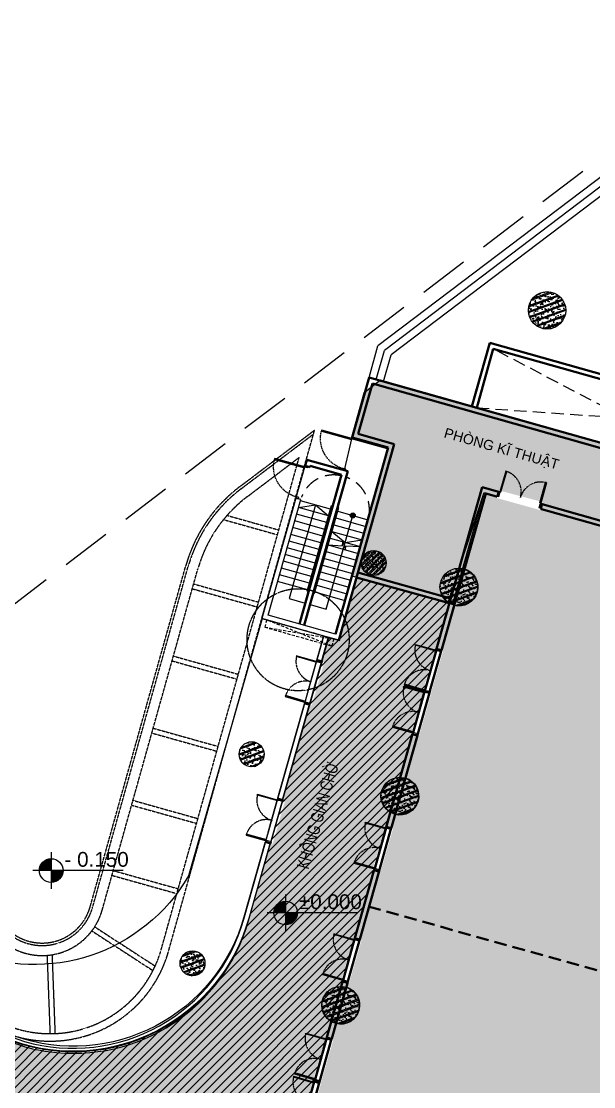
# Model space of a CAD drawing. Header units: millimetres. Extents: x -11451263 to 11578383104, y -507 to 1450429.
# Drawn here: x 11423440 to 11446361, y 1133750 to 1176408 of the extents above; entities that cross this region are included whole.
import ezdxf

# ---------------------------------------------------------------- set-up
doc = ezdxf.new("R2010")
doc.units = ezdxf.units.MM
doc.header["$MEASUREMENT"] = 0
for name, pattern in [('CENTER2', [1.125, 0.75, -0.125, 0.125, -0.125]), ('DASH', [0.35, 0.25, -0.1]), ('DASH2-1', [3, 2, -1]), ('DASHED', [4.5, 3, -1.5]), ('DASHED2', [0.375, 0.25, -0.125]), ('HIDDEN', [0.375, 0.25, -0.125]), ('HIDDEN2', [0.1875, 0.125, -0.0625]), ('Xref_ST_MBDV Cot vach 30.7.2022$0$HIDDEN', [0.375, 0.25, -0.125])]:
    doc.linetypes.add(name, pattern=pattern)
doc.layers.get('0').update_dxf_attribs({"linetype": 'CONTINUOUS', "lineweight": 13})
doc.layers.get('Defpoints').update_dxf_attribs({"color": 5, "linetype": 'CONTINUOUS', "lineweight": 13})
for name, color, linetype in [('A-FLOR-STRS-ARROW', 8, 'CONTINUOUS'), ('A-WALL-PATT', 251, 'CONTINUOUS'), ('canopy', 2, 'DASH'), ('KT-Net cot vach', 6, 'CONTINUOUS'), ('KT-Text', 7, 'CONTINUOUS'), ('KT-Tuong', 1, 'CONTINUOUS'), ('NDT Thoat nuoc rua', 3, 'CENTER2'), ('xref.asix of  podium$0$xref.asix of  podium$0$KT-Net cot vach', 6, 'CONTINUOUS')]:
    doc.layers.add(name, color=color, linetype=linetype)
for name, color, linetype, lineweight in [('CUA', 37, 'CONTINUOUS', 13), ('DO DIEN TICH THONG THUY', 141, 'CONTINUOUS', 13), ('KT-Chu viet', 255, 'CONTINUOUS', 20), ('KT-Ghi chu', 26, 'CONTINUOUS', 15), ('KT-Kich thuoc', 159, 'CONTINUOUS', 18), ('KT-lomo nuoc', 3, 'HIDDEN', 5), ('KT-Net cat', 1, 'CONTINUOUS', 40), ('KT-Net cua', 87, 'CONTINUOUS', 9), ('KT-Net manh', 251, 'CONTINUOUS', 13), ('KT-Net thay', 7, 'CONTINUOUS', 25), ('KT-Net to mau', 159, 'CONTINUOUS', 18), ('KT-Vat lieu', 250, 'CONTINUOUS', 9), ('SPE-MEP-HVAC', 140, 'CONTINUOUS', 0)]:
    doc.layers.add(name, color=color, linetype=linetype, lineweight=lineweight)
doc.styles.add('Arial', font='arial.ttf')
doc.styles.add('font unicode ccu', font='arial.ttf')
doc.styles.add('Xref_ST_MBDV Cot vach 30.7.2022$0$Arial', font='arial.ttf', dxfattribs={"width": 0.7})
pattern_1 = [(25, (-101310.7, 114216.46), (311.76915, -180), [37.5, -412.5]), (330, (-101310.7, 114216.46), (96.0694, 370.1782), [30, -330]), (75.4514, (-101284.72, 114201.46), (407.8386, 190.1779), [31.8701, -350.571]), (21.1842, (-101268.44, 114307.1), (448.6488, -300.5234), [56.25, -618.75]), (71.6356, (-101231.05, 114282.05), (629.386, 243.9225), [47.8051, -525.8565]), (326.1842, (-101268.44, 114307.1), (629.3859, 243.923), [45, -495]), (356, (-101233.7, 114263.3), (185.4137, -308.5802), [37.5, -412.5]), (301, (-101233.7, 114263.3), (263.4901, 277.1898), [30, -330]), (46.4514, (-101218.24, 114237.6), (448.9038, -31.3908), [31.8701, -350.571]), (12.5, (-101310.7, 114216.46), (75.8538, 148.28266), [0, -326, 0, -335, 0, -331.25]), (342.5, (-101310.7, 114216.46), (202.55378, 123.1402), [0, -191, 0, -318.5, 0, -126.25]), (302.5, (-101411.75, 114263.58), (237.13767, -123.02238), [0, -125, 0, -390, 0, -517.5]), (292.5, (-101457.07, 114284.71), (285.4262, -77.8696), [0, -162.5, 0, -259, 0, -367.5]), (20, (-101310.7, 114216.46), (-72.6793, 199.6847), []), (20, (-101284.81, 114271.97), (-72.6793, 199.6847), [])]

# ---------------------------------------------------------------- blocks, each defined once
blk = doc.blocks.new('CAODOSAN')
at = {"layer": 'KT-Ghi chu'}
h = blk.add_hatch(color=256, dxfattribs=at)
edge = h.paths.add_edge_path()
edge.add_ellipse((286, 0), major_axis=(130, 130), ratio=1, start_angle=45, end_angle=135)
edge.add_line((102, 0), (286, 0))
edge.add_line((286, 0), (286, 184))
h = blk.add_hatch(color=256, dxfattribs=at)
edge = h.paths.add_edge_path()
edge.add_ellipse((286, 0), major_axis=(130, 130), ratio=1, start_angle=225, end_angle=315)
edge.add_line((469, 0), (286, 0))
edge.add_line((286, 0), (286, -184))
for p, q in [((286, 286), (286, -286)), ((1407, 0), (0, 0))]:
    blk.add_line(p, q, dxfattribs=at)
blk.add_circle((286, 0), 184, dxfattribs=at)
at = {"style": 'font unicode ccu'}
for tag, p in [('FL', (493, 59)), ('SL', (490, -292))]:
    blk.add_attdef(tag, p, '', height=230, dxfattribs=at)
blk = doc.blocks.new('gfdgdfg')
at = {"layer": 'KT-Vat lieu', "ltscale": 0.5}
h = blk.add_hatch(dxfattribs=at)
h.set_pattern_fill('VATLIEU04', color=256, scale=50, angle=335, pattern_type=2)
h.set_pattern_definition([(25, (-99130, 113132.3), (311.76915, -180), [37.5, -412.5]), (330, (-99130, 113132.3), (96.0694, 370.1782), [30, -330]), (75.4514, (-99104, 113117.3), (407.8386, 190.1779), [31.8701, -350.571]), (21.1842, (-99087.72, 113222.9), (448.6488, -300.5234), [56.25, -618.75]), (71.6356, (-99050.34, 113197.9), (629.386, 243.9225), [47.8051, -525.8565]), (326.1842, (-99087.7, 113222.9), (629.3859, 243.923), [45, -495]), (356, (-99052.97, 113179.13), (185.4137, -308.5802), [37.5, -412.5]), (301, (-99052.97, 113179.13), (263.4901, 277.1898), [30, -330]), (46.4514, (-99037.52, 113153.4), (448.9038, -31.3908), [31.8701, -350.571]), (12.5, (-99129.99, 113132.29), (75.8538, 148.28266), [0, -326, 0, -335, 0, -331.25]), (342.5, (-99129.99, 113132.29), (202.55378, 123.1402), [0, -191, 0, -318.5, 0, -126.25]), (302.5, (-99231.04, 113179.41), (237.13767, -123.02238), [0, -125, 0, -390, 0, -517.5]), (292.5, (-99276.35, 113200.54), (285.4262, -77.8696), [0, -162.5, 0, -259, 0, -367.5]), (20, (-99129.99, 113132.29), (-72.6793, 199.6847), []), (20, (-99104.1, 113187.8), (-72.6793, 199.6847), [])])
edge = h.paths.add_edge_path()
edge.add_arc((-4767.3, 68912.7), 750, 0, 360)
at = {"layer": 'KT-Vat lieu'}
h = blk.add_hatch(dxfattribs=at)
h.set_pattern_fill('BTCT', color=256, scale=40)
h.set_pattern_definition([(50, (45019.08, -81345.82), (286.90407, -25.10085), [30, -330]), (355, (45019.08, -81345.82), (-55.50053, 300.87685), [24, -264]), (100.4514, (45043, -81347.9), (231.40375, 275.7758), [25.4961, -280.45684]), (46.1842, (45019.1, -81265.82), (426.8964, -66.2076), [45, -495]), (96.6356, (45054.66, -81271.34), (373.8651, 389.6471), [38.2441, -420.6852]), (351.1842, (45019.1, -81265.8), (373.8648, 389.6474), [36, -396]), (21, (45059.08, -81285.82), (238.76282, -161.04756), [30, -330]), (326, (45059.08, -81285.82), (97.32613, 290.06), [24, -264]), (71.4514, (45078.98, -81299.24), (336.08905, 129.0122), [25.4961, -280.45684]), (37.5, (45019.08, -81345.82), (4.86394, 133.15754), [0, -260.8, 0, -268, 0, -265]), (7.5, (45019.08, -81345.82), (105.22781, 157.76468), [0, -152.8, 0, -254.8, 0, -101]), (327.5, (44929.88, -81345.82), (213.528974, -9.02195), [0, -100, 0, -312, 0, -414]), (317.5, (44889.88, -81345.82), (233.27447, 40.042), [0, -130, 0, -207.2, 0, -294]), (45, (45019.08, -81345.82), (-106.06602, 106.06602), []), (45, (45089.8, -81345.82), (-106.06602, 106.06602), [])])
edge = h.paths.add_edge_path()
edge.add_arc((-11709.5, 58799.7), 500, 0, 360)
at = {"layer": 'KT-Vat lieu', "ltscale": 0.5}
h = blk.add_hatch(dxfattribs=at)
h.set_pattern_fill('VATLIEU04', color=256, scale=50, angle=335, pattern_type=2)
h.set_pattern_definition([(25, (-91851.77, 167034.6), (311.76915, -180), [37.5, -412.5]), (330, (-91851.77, 167034.6), (96.0694, 370.1782), [30, -330]), (75.4514, (-91825.8, 167019.6), (407.83865, 190.1779), [31.8701, -350.5711]), (21.1842, (-91809.5, 167125.23), (448.6488, -300.5234), [56.25, -618.75]), (71.6356, (-91772.1, 167100.2), (629.386, 243.9225), [47.8051, -525.8565]), (326.1842, (-91809.5, 167125.23), (629.3859, 243.923), [45, -495]), (356, (-91774.76, 167081.45), (185.4137, -308.5802), [37.5, -412.5]), (301, (-91774.76, 167081.45), (263.4901, 277.1898), [30, -330]), (46.4514, (-91759.3, 167055.73), (448.9038, -31.3908), [31.8701, -350.5711]), (12.5, (-91851.77, 167034.6), (75.8538, 148.28266), [0, -326, 0, -335, 0, -331.25]), (342.5, (-91851.77, 167034.6), (202.55378, 123.1402), [0, -191, 0, -318.5, 0, -126.25]), (302.5, (-91952.82, 167081.73), (237.13767, -123.02238), [0, -125, 0, -390, 0, -517.5]), (292.5, (-91998.14, 167102.86), (285.42618, -77.8696), [0, -162.5, 0, -259, 0, -367.5]), (20, (-91851.77, 167034.6), (-72.67928, 199.68468), []), (20, (-91825.88, 167090.11), (-72.67928, 199.68468), [])])
edge = h.paths.add_edge_path()
edge.add_arc((-8305.5, 57837.9), 750, 0, 360)
h = blk.add_hatch(dxfattribs=at)
h.set_pattern_fill('VATLIEU04', color=256, scale=50, angle=335, pattern_type=2)
h.set_pattern_definition(pattern_1)
edge = h.paths.add_edge_path()
edge.add_arc((-16599.1, 51140.7), 500, 0, 360)
h = blk.add_hatch(dxfattribs=at)
h.set_pattern_fill('VATLIEU04', color=256, scale=50, angle=335, pattern_type=2)
h.set_pattern_definition([(25, (-94217.5, 158662.43), (311.76915, -180), [37.5, -412.5]), (330, (-94217.5, 158662.43), (96.0694, 370.1782), [30, -330]), (75.4514, (-94191.52, 158647.43), (407.83865, 190.1779), [31.8701, -350.5711]), (21.1842, (-94175.24, 158753.06), (448.6488, -300.5234), [56.25, -618.75]), (71.6356, (-94137.86, 158728), (629.386, 243.9225), [47.8051, -525.8565]), (326.1842, (-94175.24, 158753.06), (629.3859, 243.923), [45, -495]), (356, (-94140.5, 158709.27), (185.4137, -308.5802), [37.5, -412.5]), (301, (-94140.5, 158709.27), (263.4901, 277.1898), [30, -330]), (46.4514, (-94125.04, 158683.56), (448.9038, -31.3908), [31.8701, -350.5711]), (12.5, (-94217.5, 158662.43), (75.8538, 148.28266), [0, -326, 0, -335, 0, -331.25]), (342.5, (-94217.5, 158662.43), (202.55378, 123.1402), [0, -191, 0, -318.5, 0, -126.25]), (302.5, (-94318.56, 158709.55), (237.13767, -123.02238), [0, -125, 0, -390, 0, -517.5]), (292.5, (-94363.87, 158730.68), (285.42618, -77.8696), [0, -162.5, 0, -259, 0, -367.5]), (20, (-94217.5, 158662.43), (-72.67928, 199.68468), []), (20, (-94191.62, 158717.94), (-72.67928, 199.68468), [])])
edge = h.paths.add_edge_path()
edge.add_arc((-10671.2, 49465.7), 750, 0, 360)
h = blk.add_hatch(dxfattribs=at)
h.set_pattern_fill('VATLIEU04', color=256, scale=50, angle=335, pattern_type=2)
h.set_pattern_definition(pattern_1)
edge = h.paths.add_edge_path()
edge.add_arc((-18964.8, 42768.6), 500, 0, 360)
h = blk.add_hatch(dxfattribs=at)
h.set_pattern_fill('VATLIEU04', color=256, scale=50, angle=335, pattern_type=2)
h.set_pattern_definition([(25, (-96583.24, 150290.26), (311.76915, -180), [37.5, -412.5]), (330, (-96583.24, 150290.26), (96.0694, 370.1782), [30, -330]), (75.4514, (-96557.26, 150275.26), (407.83865, 190.1779), [31.8701, -350.5711]), (21.1842, (-96541, 150380.9), (448.6488, -300.5234), [56.25, -618.75]), (71.6356, (-96503.6, 150355.84), (629.386, 243.9225), [47.8051, -525.8565]), (326.1842, (-96541, 150380.9), (629.3859, 243.923), [45, -495]), (356, (-96506.23, 150337.1), (185.4137, -308.5802), [37.5, -412.5]), (301, (-96506.23, 150337.1), (263.4901, 277.1898), [30, -330]), (46.4514, (-96490.78, 150311.4), (448.9038, -31.3908), [31.8701, -350.5711]), (12.5, (-96583.24, 150290.26), (75.8538, 148.28266), [0, -326, 0, -335, 0, -331.25]), (342.5, (-96583.24, 150290.26), (202.55378, 123.1402), [0, -191, 0, -318.5, 0, -126.25]), (302.5, (-96684.3, 150337.38), (237.13767, -123.02238), [0, -125, 0, -390, 0, -517.5]), (292.5, (-96729.6, 150358.5), (285.42618, -77.8696), [0, -162.5, 0, -259, 0, -367.5]), (20, (-96583.24, 150290.26), (-72.67928, 199.68468), []), (20, (-96557.36, 150345.77), (-72.67928, 199.68468), [])])
edge = h.paths.add_edge_path()
edge.add_arc((-13036.9, 41093.5), 750, 0, 360)
at = {"layer": 'KT-Net cot vach', "ltscale": 0.5}
blk.add_circle((-11709.5, 58799.7), 500, dxfattribs=at)
at = {"layer": 'xref.asix of  podium$0$xref.asix of  podium$0$KT-Net cot vach', "ltscale": 0.5}
for centre, radius in [((-4767.3, 68912.7), 750), ((-8305.5, 57837.9), 750), ((-16599.1, 51140.7), 500), ((-10671.2, 49465.7), 750), ((-18964.8, 42768.6), 500), ((-13036.9, 41093.5), 750)]:
    blk.add_circle(centre, radius, dxfattribs=at)
blk = doc.blocks.new('*U168')
at = {"layer": 'CUA'}
for p, q in [((11437278, 1144283), (11437288, 1144322)), ((11437909, 1144126), (11437283, 1144303)), ((11437903, 1144107), (11437914, 1144145)), ((11436837, 1142724), (11436826, 1142686)), ((11437457, 1142528), (11436832, 1142705)), ((11437463, 1142548), (11437452, 1142509))]:
    blk.add_line(p, q, dxfattribs=at)
for points in [[(11438010, 1144118), (11437999, 1144079), (11437181, 1144311), (11437192, 1144349)], [(11438216, 1144112), (11438200, 1144054), (11438046, 1144097), (11438049, 1144107), (11438010, 1144118), (11438024, 1144166)], [(11437548, 1142482), (11437559, 1142520), (11436741, 1142752), (11436730, 1142713)], [(11437727, 1142379), (11437743, 1142437), (11437589, 1142481), (11437587, 1142471), (11437548, 1142482), (11437534, 1142434)]]:
    blk.add_lwpolyline(points, close=True, dxfattribs=at)
at = {"layer": 'CUA', "linetype": 'HIDDEN2'}
for centre, start, end in [((11438010, 1144118), 164.2236, 254.2236), ((11437548, 1142482), 74.2236, 164.2235)]:
    blk.add_arc(centre, 850, start, end, dxfattribs=at)
blk = doc.blocks.new('KHHFG-flat-2')
blk.add_wipeout([(589, 1792), (283, 1878), (-231, 153), (91, 62)]).dxf.layer = 'KT-Kich thuoc'
at = {"layer": 'KT-Net cat'}
for p, q in [((320, 1868), (512, 1813)), ((-170, 135), (23, 81))]:
    blk.add_line(p, q, dxfattribs=at)
at = {"layer": 'CUA'}
blk.add_blockref('*U168', (-11437704, -1142298), dxfattribs=at)
blk = doc.blocks.new('*U170')
at = {"layer": 'CUA'}
for p, q in [((11434916, 1135836), (11434927, 1135874)), ((11435547, 1135678), (11434921, 1135855)), ((11435541, 1135659), (11435552, 1135697)), ((11434475, 1134277), (11434464, 1134238)), ((11435095, 1134081), (11434470, 1134257)), ((11435101, 1134100), (11435090, 1134061))]:
    blk.add_line(p, q, dxfattribs=at)
for points in [[(11435648, 1135670), (11435637, 1135632), (11434819, 1135863), (11434830, 1135901)], [(11435854, 1135664), (11435838, 1135606), (11435684, 1135650), (11435687, 1135659), (11435648, 1135670), (11435662, 1135718)], [(11435186, 1134034), (11435197, 1134073), (11434379, 1134304), (11434368, 1134265)], [(11435365, 1133932), (11435381, 1133989), (11435227, 1134033), (11435225, 1134023), (11435186, 1134034), (11435173, 1133986)]]:
    blk.add_lwpolyline(points, close=True, dxfattribs=at)
at = {"layer": 'CUA', "linetype": 'HIDDEN2'}
for centre, start, end in [((11435648, 1135670), 164.2236, 254.2236), ((11435186, 1134034), 74.2236, 164.2235)]:
    blk.add_arc(centre, 850, start, end, dxfattribs=at)
blk = doc.blocks.new('KHHFG-flat-3')
blk.add_wipeout([(589, 1792), (283, 1878), (-231, 153), (91, 62)]).dxf.layer = 'KT-Kich thuoc'
at = {"layer": 'KT-Net cat'}
for p, q in [((320, 1868), (512, 1813)), ((-170, 135), (23, 81))]:
    blk.add_line(p, q, dxfattribs=at)
at = {"layer": 'CUA'}
blk.add_blockref('*U170', (-11435342, -1133851), dxfattribs=at)
blk = doc.blocks.new('*U188')
at = {"layer": 'CUA'}
for p, q in [((11434555, 1150941), (11434566, 1150980)), ((11435186, 1150784), (11434561, 1150961)), ((11435181, 1150765), (11435192, 1150803)), ((11434115, 1149382), (11434104, 1149344)), ((11434735, 1149186), (11434109, 1149363)), ((11434740, 1149206), (11434730, 1149167))]:
    blk.add_line(p, q, dxfattribs=at)
for points in [[(11435288, 1150776), (11435277, 1150737), (11434459, 1150969), (11434470, 1151007)], [(11435494, 1150770), (11435478, 1150712), (11435324, 1150755), (11435327, 1150765), (11435288, 1150776), (11435302, 1150824)], [(11434826, 1149140), (11434837, 1149179), (11434019, 1149410), (11434008, 1149371)], [(11435005, 1149038), (11435021, 1149095), (11434867, 1149139), (11434864, 1149129), (11434826, 1149140), (11434812, 1149092)]]:
    blk.add_lwpolyline(points, close=True, dxfattribs=at)
at = {"layer": 'CUA', "linetype": 'HIDDEN2'}
for centre, start, end in [((11435288, 1150776), 164.2236, 254.2236), ((11434826, 1149140), 74.2236, 164.2235)]:
    blk.add_arc(centre, 850, start, end, dxfattribs=at)
blk = doc.blocks.new('KHHFG-flat-13')
blk.add_wipeout([(589, 1792), (283, 1878), (-231, 153), (91, 62)]).dxf.layer = 'KT-Kich thuoc'
at = {"layer": 'KT-Net cat'}
for p, q in [((320, 1868), (512, 1813)), ((-170, 135), (23, 81))]:
    blk.add_line(p, q, dxfattribs=at)
at = {"layer": 'CUA'}
blk.add_blockref('*U188', (-11434982, -1148957), dxfattribs=at)
blk = doc.blocks.new('*U190')
at = {"layer": 'CUA'}
for p, q in [((11432988, 1145394), (11432999, 1145432)), ((11433619, 1145236), (11432993, 1145413)), ((11433613, 1145217), (11433624, 1145256)), ((11432547, 1143835), (11432537, 1143796)), ((11433167, 1143639), (11432542, 1143816)), ((11433173, 1143658), (11433162, 1143620))]:
    blk.add_line(p, q, dxfattribs=at)
for points in [[(11433720, 1145229), (11433710, 1145190), (11432892, 1145421), (11432902, 1145460)], [(11433927, 1145222), (11433910, 1145165), (11433756, 1145208), (11433759, 1145218), (11433720, 1145229), (11433734, 1145277)], [(11433258, 1143593), (11433269, 1143631), (11432451, 1143862), (11432440, 1143824)], [(11433437, 1143490), (11433454, 1143548), (11433299, 1143591), (11433297, 1143582), (11433258, 1143593), (11433245, 1143544)]]:
    blk.add_lwpolyline(points, close=True, dxfattribs=at)
at = {"layer": 'CUA', "linetype": 'HIDDEN2'}
for centre, start, end in [((11433720, 1145229), 164.2236, 254.2236), ((11433258, 1143593), 74.2236, 164.2235)]:
    blk.add_arc(centre, 850, start, end, dxfattribs=at)
blk = doc.blocks.new('KHHFG-flat-14')
blk.add_wipeout([(589, 1792), (283, 1878), (-231, 153), (91, 62)]).dxf.layer = 'KT-Kich thuoc'
at = {"layer": 'KT-Net cat'}
for p, q in [((320, 1868), (512, 1813)), ((-170, 135), (23, 81))]:
    blk.add_line(p, q, dxfattribs=at)
at = {"layer": 'CUA'}
blk.add_blockref('*U190', (-11433414, -1143409), dxfattribs=at)
blk = doc.blocks.new('*U192')
at = {"layer": 'CUA'}
for p, q in [((11439276, 1151407), (11439287, 1151445)), ((11439907, 1151249), (11439282, 1151426)), ((11439902, 1151230), (11439913, 1151269)), ((11438836, 1149848), (11438825, 1149809)), ((11439456, 1149652), (11438831, 1149829)), ((11439462, 1149671), (11439451, 1149633))]:
    blk.add_line(p, q, dxfattribs=at)
for points in [[(11440009, 1151242), (11439998, 1151203), (11439180, 1151434), (11439191, 1151473)], [(11440215, 1151235), (11440199, 1151178), (11440045, 1151221), (11440048, 1151231), (11440009, 1151242), (11440023, 1151290)], [(11439547, 1149606), (11439558, 1149644), (11438740, 1149875), (11438729, 1149837)], [(11439726, 1149503), (11439742, 1149561), (11439588, 1149604), (11439585, 1149595), (11439547, 1149606), (11439533, 1149557)]]:
    blk.add_lwpolyline(points, close=True, dxfattribs=at)
at = {"layer": 'CUA', "linetype": 'HIDDEN2'}
for centre, start, end in [((11440009, 1151242), 164.2236, 254.2236), ((11439547, 1149606), 74.2236, 164.2235)]:
    blk.add_arc(centre, 850, start, end, dxfattribs=at)
blk = doc.blocks.new('KHHFG-flat-15')
blk.add_wipeout([(589, 1792), (283, 1878), (-231, 153), (91, 62)]).dxf.layer = 'KT-Kich thuoc'
at = {"layer": 'KT-Net cat'}
for p, q in [((320, 1868), (512, 1813)), ((-170, 135), (23, 81))]:
    blk.add_line(p, q, dxfattribs=at)
at = {"layer": 'CUA'}
blk.add_blockref('*U192', (-11439703, -1149422), dxfattribs=at)
blk = doc.blocks.new('*U194')
at = {"layer": 'CUA'}
for p, q in [((11438809, 1149731), (11438820, 1149770)), ((11439440, 1149574), (11438814, 1149750)), ((11439434, 1149554), (11439445, 1149593)), ((11438368, 1148172), (11438357, 1148134)), ((11438988, 1147976), (11438363, 1148153)), ((11438994, 1147995), (11438983, 1147957))]:
    blk.add_line(p, q, dxfattribs=at)
for points in [[(11439541, 1149566), (11439530, 1149527), (11438712, 1149758), (11438723, 1149797)], [(11439747, 1149559), (11439731, 1149502), (11439577, 1149545), (11439580, 1149555), (11439541, 1149566), (11439555, 1149614)], [(11439079, 1147930), (11439090, 1147968), (11438272, 1148199), (11438261, 1148161)], [(11439258, 1147827), (11439274, 1147885), (11439120, 1147928), (11439118, 1147919), (11439079, 1147930), (11439065, 1147882)]]:
    blk.add_lwpolyline(points, close=True, dxfattribs=at)
at = {"layer": 'CUA', "linetype": 'HIDDEN2'}
for centre, start, end in [((11439541, 1149566), 164.2236, 254.2236), ((11439079, 1147930), 74.2236, 164.2235)]:
    blk.add_arc(centre, 850, start, end, dxfattribs=at)
blk = doc.blocks.new('KHHFG-flat-16')
blk.add_wipeout([(589, 1792), (283, 1878), (-231, 153), (91, 62)]).dxf.layer = 'KT-Kich thuoc'
at = {"layer": 'KT-Net cat'}
for p, q in [((320, 1868), (512, 1813)), ((-170, 135), (23, 81))]:
    blk.add_line(p, q, dxfattribs=at)
at = {"layer": 'CUA'}
blk.add_blockref('*U194', (-11439235, -1147746), dxfattribs=at)
blk = doc.blocks.new('*U196')
at = {"layer": 'CUA'}
for p, q in [((11436029, 1139816), (11436040, 1139855)), ((11436660, 1139659), (11436034, 1139836)), ((11436654, 1139640), (11436665, 1139678)), ((11435588, 1138257), (11435577, 1138219)), ((11436208, 1138061), (11435583, 1138238)), ((11436214, 1138081), (11436203, 1138042))]:
    blk.add_line(p, q, dxfattribs=at)
for points in [[(11436761, 1139651), (11436750, 1139612), (11435932, 1139843), (11435943, 1139882)], [(11436967, 1139645), (11436951, 1139587), (11436797, 1139630), (11436800, 1139640), (11436761, 1139651), (11436775, 1139699)], [(11436299, 1138015), (11436310, 1138053), (11435492, 1138285), (11435481, 1138246)], [(11436478, 1137912), (11436494, 1137970), (11436340, 1138014), (11436338, 1138004), (11436299, 1138015), (11436285, 1137967)]]:
    blk.add_lwpolyline(points, close=True, dxfattribs=at)
at = {"layer": 'CUA', "linetype": 'HIDDEN2'}
for centre, start, end in [((11436761, 1139651), 164.2236, 254.2236), ((11436299, 1138015), 74.2236, 164.2235)]:
    blk.add_arc(centre, 850, start, end, dxfattribs=at)
blk = doc.blocks.new('KHHFG-flat-17')
blk.add_wipeout([(589, 1792), (283, 1878), (-231, 153), (91, 62)]).dxf.layer = 'KT-Kich thuoc'
at = {"layer": 'KT-Net cat'}
for p, q in [((320, 1868), (512, 1813)), ((-170, 135), (23, 81))]:
    blk.add_line(p, q, dxfattribs=at)
at = {"layer": 'CUA'}
blk.add_blockref('*U196', (-11436455, -1137831), dxfattribs=at)
blk = doc.blocks.new('*U198')
at = {"layer": 'CUA'}
for p, q in [((11434445, 1134098), (11434456, 1134137)), ((11435076, 1133941), (11434450, 1134117)), ((11435070, 1133921), (11435081, 1133960)), ((11434004, 1132539), (11433994, 1132501)), ((11434625, 1132343), (11433999, 1132520)), ((11434630, 1132362), (11434619, 1132324))]:
    blk.add_line(p, q, dxfattribs=at)
for points in [[(11435178, 1133933), (11435167, 1133894), (11434349, 1134125), (11434360, 1134164)], [(11435384, 1133926), (11435367, 1133869), (11435213, 1133912), (11435216, 1133922), (11435178, 1133933), (11435191, 1133981)], [(11434715, 1132297), (11434726, 1132335), (11433908, 1132566), (11433897, 1132528)], [(11434894, 1132194), (11434911, 1132252), (11434757, 1132296), (11434754, 1132286), (11434715, 1132297), (11434702, 1132249)]]:
    blk.add_lwpolyline(points, close=True, dxfattribs=at)
at = {"layer": 'CUA', "linetype": 'HIDDEN2'}
for centre, start, end in [((11435178, 1133933), 164.2236, 254.2236), ((11434715, 1132297), 74.2236, 164.2235)]:
    blk.add_arc(centre, 850, start, end, dxfattribs=at)
blk = doc.blocks.new('KHHFG-flat-18')
blk.add_wipeout([(589, 1792), (283, 1878), (-231, 153), (91, 62)]).dxf.layer = 'KT-Kich thuoc'
at = {"layer": 'KT-Net cat'}
for p, q in [((320, 1868), (512, 1813)), ((-170, 135), (23, 81))]:
    blk.add_line(p, q, dxfattribs=at)
at = {"layer": 'CUA'}
blk.add_blockref('*U198', (-11434871, -1132113), dxfattribs=at)
blk = doc.blocks.new('*U204')
at = {"layer": 'CUA'}
for p, q in [((11442655, 1157665), (11442832, 1158290)), ((11442851, 1158285), (11442813, 1158296)), ((11444253, 1157213), (11444430, 1157839)), ((11444410, 1157844), (11444449, 1157833)), ((11442675, 1157659), (11442636, 1157670)), ((11444234, 1157219), (11444272, 1157208))]:
    blk.add_line(p, q, dxfattribs=at)
for points in [[(11442609, 1157574), (11442647, 1157563), (11442879, 1158381), (11442840, 1158392)], [(11444245, 1157112), (11444206, 1157123), (11444437, 1157941), (11444476, 1157930)], [(11442506, 1157395), (11442564, 1157379), (11442608, 1157533), (11442598, 1157536), (11442609, 1157574), (11442561, 1157588)], [(11444239, 1156906), (11444181, 1156922), (11444224, 1157076), (11444234, 1157073), (11444245, 1157112), (11444293, 1157098)]]:
    blk.add_lwpolyline(points, close=True, dxfattribs=at)
at = {"layer": 'CUA', "linetype": 'HIDDEN2'}
for centre, start, end in [((11442609, 1157574), 344.2189, 74.2188), ((11444245, 1157112), 74.2189, 164.2189)]:
    blk.add_arc(centre, 850, start, end, dxfattribs=at)
blk = doc.blocks.new('KHHFG-flat-21')
blk.add_wipeout([(-1835, 436), (-1748, 742), (-9, 277), (-100, -45)]).dxf.layer = 'KT-Kich thuoc'
at = {"layer": 'KT-Net cat'}
for p, q in [((-1759, 705), (-1813, 512)), ((-27, 215), (-81, 23))]:
    blk.add_line(p, q, dxfattribs=at)
at = {"layer": 'CUA'}
blk.add_blockref('*U204', (-11444320, -1156883), dxfattribs=at)
blk = doc.blocks.new('*U309')
blk.add_line((-40, -115), (245, -1126))
for points in [[(-27, 96), (-85, 80), (-69, 22), (-59, 25), (-48, -14), (0, 0)], [(-1326, -271), (-1269, -255), (-1252, -312), (-1262, -315), (-1251, -354), (-1299, -367)], [(-48, -14), (292, -1216), (253, -1227), (-87, -24)], [(-21, -110), (-59, -121), (226, -1131), (265, -1120)]]:
    blk.add_lwpolyline(points, close=True)
at = {"linetype": 'Xref_ST_MBDV Cot vach 30.7.2022$0$HIDDEN', "ltscale": 200}
blk.add_arc((-48, -14), 1250, 195.7803, 285.7803, dxfattribs=at)
blk = doc.blocks.new('*U314')
blk.add_line((-40, -115), (245, -1126))
for points in [[(-27, 96), (-85, 80), (-69, 22), (-59, 25), (-48, -14), (0, 0)], [(-1326, -271), (-1269, -255), (-1252, -312), (-1262, -315), (-1251, -354), (-1299, -367)], [(-48, -14), (292, -1216), (253, -1227), (-87, -24)], [(-21, -110), (-59, -121), (226, -1131), (265, -1120)]]:
    blk.add_lwpolyline(points, close=True)
at = {"linetype": 'Xref_ST_MBDV Cot vach 30.7.2022$0$HIDDEN', "ltscale": 200}
blk.add_arc((-48, -14), 1250, 195.7803, 285.7803, dxfattribs=at)
blk = doc.blocks.new('WWW')
at = {"layer": 'Defpoints', "linetype": 'DASH2-1', "lineweight": 13, "ltscale": 1000, "flags": 128}
blk.add_lwpolyline([(11429817, 1022160), (11450185, 1019986), (11488616, 1021167), (11491469, 1024811), (11462656, 1159054), (11457975, 1176931), (11455626, 1177745), (11446686, 1170981), (11423167, 1153070), (11399484, 1135983, 0.684877), (11429817, 1022160)], format="xyb", dxfattribs=at)
blk = doc.blocks.new('jghhjkghjkgj')
at = {"layer": 'DO DIEN TICH THONG THUY', "elevation": 0}
blk.add_lwpolyline([(11459062, 1131341), (11461019, 1138270), (11459768, 1138623), (11460176, 1140067), (11461427, 1139713), (11463197, 1145976), (11462722, 1148180), (11462007, 1148383), (11461653, 1147132), (11460210, 1147539), (11460563, 1148790), (11454212, 1150592), (11455121, 1153809), (11442035, 1157507), (11441183, 1154490, -0.974186), (11440767, 1153018), (11438817, 1146118, -0.974187), (11438401, 1144646), (11436451, 1137746, -0.974187), (11436035, 1136274), (11434085, 1129373, -0.664839)], format="xyb", dxfattribs=at)
blk = doc.blocks.new('hgjghj')
at = {"layer": 'A-WALL-PATT', "true_color": 0xabb2b5}
h = blk.add_hatch(color=253, dxfattribs=at)
h.dxf.hatch_style = 1
h.paths.add_polyline_path([(11436646, 1159707), (11438088, 1159308), (11436673, 1154210), (11440726, 1153086), (11441972, 1157548), (11447538, 1155970), (11448413, 1159048), (11461376, 1155372), (11462672, 1149364), (11462892, 1148340), (11463403, 1145969), (11465230, 1145453), (11463197, 1145976), (11462722, 1148180), (11454210, 1150586), (11456000, 1156896), (11448413, 1159048), (11437830, 1162039), (11437151, 1161525)])
h = blk.add_hatch(color=253, dxfattribs=at)
h.dxf.hatch_style = 1
h.paths.add_polyline_path([(11436646, 1159707), (11438088, 1159308), (11436673, 1154210), (11440726, 1153086), (11441972, 1157548), (11447538, 1155970), (11448413, 1159048), (11461376, 1155372), (11462672, 1149364), (11462892, 1148340), (11463403, 1145969), (11465230, 1145453), (11463197, 1145976), (11462722, 1148180), (11454210, 1150586), (11456000, 1156896), (11448413, 1159048), (11437830, 1162039), (11437151, 1161525)])
at = {"layer": 'A-WALL-PATT', "true_color": 0xf1f36d}
h = blk.add_hatch(color=51, dxfattribs=at)
h.dxf.hatch_style = 1
edge = h.paths.add_edge_path()
edge.add_line((11400417, 1114522), (11393729, 1120046))
edge.add_arc((11392149, 1120557), 1661, 342.0512, 379.3502)
edge.add_arc((11397533, 1122829), 4187, 140.7169, 204.269, ccw=False)
edge.add_line((11394292, 1125480), (11406005, 1139670))
edge.add_arc((11408121, 1137815), 2814, 115.4435, 138.7669, ccw=False)
edge.add_arc((11408116, 1137836), 2793, 71.9427, 115.5353, ccw=False)
edge.add_line((11408981, 1140491), (11423513, 1135368))
edge.add_arc((11425517, 1142388), 7300, 254.0664, 262.0884)
edge.add_arc((11425521, 1142382), 7295, 262.0509, 344.2587)
edge.add_line((11432542, 1140403), (11435749, 1151752))
edge.add_line((11435749, 1151752), (11436167, 1151637))
edge.add_line((11436167, 1151637), (11436866, 1154157))
edge.add_line((11436866, 1154157), (11440536, 1153137))
edge.add_line((11440536, 1153137), (11441972, 1157548))
edge.add_line((11441972, 1157548), (11455125, 1153819))
edge.add_line((11455125, 1153819), (11454210, 1150586))
edge.add_line((11454210, 1150586), (11462722, 1148180))
edge.add_line((11462722, 1148180), (11463197, 1145976))
edge.add_line((11463197, 1145976), (11461019, 1138270))
edge.add_line((11461019, 1138270), (11461212, 1138215))
edge.add_line((11461212, 1138215), (11456484, 1121485))
edge.add_line((11456484, 1121485), (11433498, 1127980))
edge.add_line((11433498, 1127980), (11434360, 1131062))
edge.add_line((11434360, 1131062), (11430758, 1132085))
edge.add_arc((11430348, 1130643), 1500, 74.1404, 112.3576)
edge.add_arc((11425517, 1142388), 11200, 260.4187, 292.3576, ccw=False)
edge.add_line((11423653, 1131344), (11417121, 1133200))
edge.add_arc((11416828, 1131138), 2082, 81.9202, 134.1726)
edge.add_line((11415377, 1132632), (11413602, 1130480))
edge.add_line((11413602, 1130480), (11412261, 1128864))
edge.add_line((11412261, 1128864), (11408249, 1124006))
edge.add_line((11408249, 1124006), (11414418, 1118912))
edge.add_line((11414418, 1118912), (11412507, 1116599))
edge.add_line((11412507, 1116599), (11406339, 1121693))
edge.add_line((11406339, 1121693), (11402391, 1116913))
edge.add_line((11402391, 1116913), (11410025, 1110608))
edge.add_line((11410025, 1110608), (11408053, 1108222))
edge.add_line((11408053, 1108222), (11400417, 1114522))
blk.add_lwpolyline([(11436646, 1159707), (11438088, 1159308), (11436673, 1154210), (11440726, 1153086), (11441972, 1157548), (11447538, 1155970), (11448413, 1159048), (11461376, 1155372), (11462672, 1149364), (11462892, 1148340), (11463403, 1145969), (11465230, 1145453), (11463197, 1145976), (11463197, 1145976), (11462722, 1148180), (11454210, 1150586), (11456000, 1156896), (11448413, 1159048), (11437830, 1162039), (11437151, 1161525), (11436646, 1159707, 2.147126)], format="xyb")
at = {"elevation": 0}
blk.add_lwpolyline([(11408981, 1140491), (11423513, 1135368, 0.035017), (11424513, 1135157, 0.374918), (11432542, 1140403), (11435749, 1151752), (11436167, 1151637), (11436866, 1154157), (11440536, 1153137), (11441972, 1157548), (11455125, 1153819), (11454210, 1150586), (11462722, 1148180), (11463197, 1145976), (11461019, 1138270), (11461212, 1138215), (11456484, 1121485), (11433498, 1127980), (11434360, 1131062), (11430758, 1132085, 0.168317), (11429778, 1132030, -0.140269), (11423653, 1131344), (11417121, 1133200, 0.232028)], format="xyb", dxfattribs=at)
blk = doc.blocks.new('khgklh')
at = {"layer": 'canopy', "ltscale": 5, "elevation": 0}
for points in [[(-18946, 43786), (-14989, 48666, -0.417208), (-7916, 49368), (-1625, 44159, 0.542761), (1577, 45159), (5401, 58801, -0.164017), (7560, 61969), (10560, 64236)], [(-18772, 43997, -0.114295), (-14793, 46955, -0.292874), (-9335, 45993), (-3341, 41043, 0.564483), (4743, 43483), (10560, 64236)], [(-17920, 44892), (-14911, 48603, -0.417208), (-7980, 49291), (-1688, 44082, 0.542761), (1673, 45132), (5497, 58774, -0.164017), (7620, 61889), (10515, 64077)], [(-15912, 46733), (-14600, 48351, -0.417208), (-8235, 48983), (-1944, 43774, 0.542761), (2058, 45024), (5882, 58666, -0.164017), (7862, 61570), (9942, 63142)], [(-15912, 46733, -0.024794), (-14910, 47231, -0.292587), (-9138, 46220), (-3145, 41270, 0.565195), (4453, 43561), (9942, 63142)]]:
    blk.add_lwpolyline(points, format="xyb", dxfattribs=at)
for points in [[(6912, 60654), (9074, 60048)], [(7055, 60822), (9128, 60240)], [(5717, 58079), (8318, 57350)], [(5663, 57886), (8264, 57157)], [(4908, 55190), (7508, 54461)], [(4854, 54997), (7454, 54268)], [(4044, 52109), (6645, 51380)], [(4098, 52301), (6699, 51572)], [(3234, 49220), (5835, 48491)], [(3288, 49413), (5889, 48684)], [(2500, 46601), (5101, 45872)], [(2446, 46409), (5047, 45680)], [(1640, 44184), (4089, 42596)], [(1754, 44348), (4177, 42777)], [(-154, 43207), (-36, 40071)], [(46, 43231), (164, 40075)]]:
    blk.add_lwpolyline(points, dxfattribs=at)
blk = doc.blocks.new('*U488')
at = {"layer": 'KT-lomo nuoc', "ltscale": 500}
for p, q in [((135, -268), (-2502, -1257)), ((-2367, -1525), (0, 0))]:
    blk.add_line(p, q, dxfattribs=at)
blk.add_lwpolyline([(135, -268), (-2367, -1525), (-2502, -1257), (0, 0)], close=True, dxfattribs=at)
blk = doc.blocks.new('A$C59794006')
at = {"layer": 'NDT Thoat nuoc rua'}
blk.add_circle((-52309, 126337, 0), 2044, dxfattribs=at)

msp = doc.modelspace()

# ---------------------------------------------------------------- hatches: boundary and pattern name
at = {"layer": 'A-FLOR-STRS-ARROW'}
h = msp.add_hatch(color=256, dxfattribs=at)
edge = h.paths.add_edge_path(flags=0)
edge.add_arc((11436711.3, 1156621.3), 100, 164.45141, 524.45141)

# ---------------------------------------------------------------- linework, layer by layer
msp.add_circle((11436711.4, 1156621.3, 0), 100, dxfattribs=at)
at = {"layer": 'A-FLOR-STRS-ARROW', "linetype": 'DASHED', "ltscale": 200}
for centre, radius, start, end in [((11435947.1, 1156866.6), 1377.4, 79.53698, 159.37002), ((11435993.6, 1156843.7), 1387.4, 349.89498, 69.19964)]:
    msp.add_arc(centre, radius, start, end, dxfattribs=at)
at = {"layer": 'Defpoints'}
msp.add_lwpolyline([(11408984.6, 1140702.2), (11423574.2, 1135559, 0.4147556), (11432349.9, 1140457.2), (11435553.5, 1151794.3), (11433077.1, 1152494.1), (11434874.5, 1158855), (11436385.4, 1158430.3), (11436686.4, 1159745.9), (11437366.2, 1162151.7), (11441484.2, 1161006), (11442199.1, 1163539.8), (11453816.8, 1160257), (11453101.1, 1157705.4), (11457917.5, 1156344.5), (11458882.8, 1159760.7), (11460494.3, 1159305.3), (11460683.7, 1158584.3), (11463402.9, 1145969.4), (11465221.6, 1145455.4), (11466466.4, 1140043.2, -0.1334181), (11466322.8, 1137820.8), (11455910.5, 1101099.3)], format="xyb", dxfattribs=at)
at = {"layer": 'KT-Net cat'}
for p, q in [((11442199.1, 1163539.8), (11441483.3, 1160988.3)), ((11442337.5, 1163292.8), (11441675.8, 1160933.9)), ((11442199.1, 1163539.8), (11453816.8, 1160257)), ((11442337.5, 1163292.8), (11453570.3, 1160118.8)), ((11436685.8, 1159746, 0), (11437366.2, 1162151.7)), ((11437366.2, 1162151.7), (11453202.1, 1157676.9)), ((11436932.7, 1159884.1), (11437504.2, 1161904.8, 0)), ((11437504.2, 1161904.8), (11453147.8, 1157484.4)), ((11438375.4, 1159476.4), (11436932.7, 1159884.1)), ((11436156.5, 1151623.9), (11438375.4, 1159476.4)), ((11438128.6, 1159338.3, 0), (11436685.8, 1159746, 0)), ((11438128.6, 1159338.3, 0), (11436018.5, 1151870.7, 0)), ((11434806.6, 1158614.4, 0), (11434874.5, 1158855, 0)), ((11434999, 1158560, 0), (11434806.6, 1158614.4, 0)), ((11436510.8, 1158392.6, 0), (11434874.5, 1158855, 0)), ((11434999, 1158560, 0), (11435012.6, 1158608.1, 0)), ((11436264, 1158254.5), (11435012.6, 1158608.1, 0)), ((11434573.9, 1152278.9, 0), (11436264, 1158254.5, 0)), ((11434766.3, 1152224.6, 0), (11436510.8, 1158392.6, 0)), ((11441897.1, 1157753.9), (11455177.1, 1154001.3)), ((11442035.2, 1157507), (11455122.7, 1153808.9)), ((11440637.7, 1153300.5), (11436914.9, 1154333.5)), ((11440584.2, 1153107.7), (11436861.4, 1154140.7))]:
    msp.add_line(p, q, dxfattribs=at)
at = {"layer": 'KT-Net cat', "linetype": 'DASHED2', "ltscale": 2000}
msp.add_line((11437336.5, 1140964.8), (11459993.9, 1134640.4), dxfattribs=at)
at = {"layer": 'KT-Net manh'}
for p, q in [((11435219.8, 1157042.8, 0), (11434160.8, 1153295.2, 0)), ((11435652.3, 1152873.4, 0), (11436711.4, 1156621.3, 0)), ((11434160.8, 1153295.2, 0), (11434809.4, 1153111.8, 0)), ((11435001.9, 1153057.4, 0), (11435652.3, 1152873.4, 0))]:
    msp.add_line(p, q, dxfattribs=at)
at = {"layer": 'KT-Net manh', "elevation": 0}
msp.add_lwpolyline([(11435729.2, 1155444), (11436304.8, 1155412.3), (11436313.6, 1155572.2), (11436423.9, 1155245.4), (11436432.7, 1155405.3), (11437008.3, 1155373.6)], dxfattribs=at)
at = {"layer": 'KT-Net thay'}
for p, q in [((11447362.5, 1170717.8), (11437722, 1163410.9)), ((11447543.8, 1170478.8), (11437983.3, 1163232.5)), ((11447725, 1170239.7), (11438244.7, 1163054.2)), ((11437366.2, 1162151.7, 0), (11437722, 1163410.9, 0)), ((11437654.9, 1162070.1, 0), (11437983.3, 1163232.5, 0)), ((11437943.6, 1161988.5, 0), (11438244.7, 1163054.2, 0)), ((11435745.1, 1156603.4, 0), (11434542.2, 1156943.3, 0)), ((11435821.2, 1156872.9, 0), (11434618.3, 1157212.8, 0)), ((11434893.2, 1153591.6, 0), (11435862, 1157017.2, 0)), ((11435181.9, 1153510, 0), (11436150.7, 1156935.6, 0)), ((11435862, 1157017.2, 0), (11435910.2, 1157003.6, 0)), ((11436102.6, 1156949.2, 0), (11436150.7, 1156935.6, 0)), ((11435669, 1156334, 0), (11434466.1, 1156673.9, 0)), ((11436033.8, 1156521.8, 0), (11437236.7, 1156181.9, 0)), ((11436109.9, 1156791.3, 0), (11437312.8, 1156451.4, 0)), ((11435516.7, 1155795.1, 0), (11434313.8, 1156135, 0)), ((11435592.8, 1156064.5, 0), (11434389.9, 1156404.4, 0)), ((11435957.6, 1156252.4, 0), (11437160.5, 1155912.5, 0)), ((11435440.5, 1155525.6, 0), (11434237.6, 1155865.5, 0)), ((11435805.4, 1155713.5, 0), (11437008.3, 1155373.6, 0)), ((11435881.5, 1155982.9, 0), (11437084.4, 1155643, 0)), ((11435288.3, 1154986.7, 0), (11434085.4, 1155326.6, 0)), ((11435364.4, 1155256.2, 0), (11434161.5, 1155596.1, 0)), ((11435729.2, 1155444, 0), (11436932.1, 1155104.1, 0)), ((11435136, 1154447.8, 0), (11433933.1, 1154787.7, 0)), ((11435212.1, 1154717.3, 0), (11434009.2, 1155057.2, 0)), ((11435577, 1154905.1, 0), (11436779.9, 1154565.2, 0)), ((11435653.1, 1155174.6, 0), (11436856, 1154834.7, 0)), ((11435059.8, 1154178.4, 0), (11433856.9, 1154518.3, 0)), ((11435424.7, 1154366.2, 0), (11436627.6, 1154026.3, 0)), ((11435500.8, 1154635.7, 0), (11436703.7, 1154295.8, 0)), ((11434907.6, 1153639.5, 0), (11433704.7, 1153979.4, 0)), ((11434983.7, 1153908.9, 0), (11433780.8, 1154248.8, 0)), ((11435348.5, 1154096.8, 0), (11436551.4, 1153756.9, 0)), ((11434941.3, 1153578, 0), (11434893.2, 1153591.6, 0)), ((11435133.8, 1153523.6, 0), (11435181.9, 1153510, 0)), ((11435196.3, 1153557.9, 0), (11436399.2, 1153218, 0)), ((11435272.4, 1153827.3, 0), (11436475.3, 1153487.4, 0))]:
    msp.add_line(p, q, dxfattribs=at)
at = {"layer": 'KT-Net thay', "elevation": 0}
for points in [[(11434542.2, 1156943.3), (11435219.8, 1157042.8), (11435745.1, 1156603.4)], [(11435881.5, 1155982.9), (11436406.8, 1155543.5), (11437084.4, 1155643)]]:
    msp.add_lwpolyline(points, dxfattribs=at)
at = {"layer": 'KT-Net thay'}
msp.add_lwpolyline([(11433083.1, 1152492.4), (11430141.7, 1142195.7, -0.3779825), (11421187, 1139206), (11410341.9, 1143211.3, 0.2463094), (11408349.8, 1142816.2), (11405920.4, 1139874.5)], format="xyb", dxfattribs=at)
at = {"layer": 'KT-Tuong', "elevation": 0, "flags": 128}
msp.add_lwpolyline([(11436018.5, 1151870.7), (11433324, 1152632.1), (11434631.9, 1157260.9), (11434439.5, 1157315.3), (11433077.1, 1152494.1), (11436156.5, 1151623.9)], dxfattribs=at)
at = {"layer": 'SPE-MEP-HVAC', "linetype": 'HIDDEN', "ltscale": 3000}
msp.add_lwpolyline([(11452907.5, 1157760.1), (11441675.8, 1160933.9), (11442337.5, 1163292.8), (11453570.9, 1160118.6)], close=True, dxfattribs=at)
at = {"layer": 'SPE-MEP-HVAC', "linetype": 'HIDDEN', "ltscale": 2000, "flags": 128}
for points in [[(11452907.5, 1157760.1), (11442337.5, 1163292.8)], [(11441675.8, 1160933.9), (11453570.9, 1160118.6)]]:
    msp.add_lwpolyline(points, dxfattribs=at)

# ---------------------------------------------------------------- block references
at = {"layer": 'CUA', "xscale": -1, "rotation": 270}
for name, p in [('*U309', (11436685.8, 1159746, 0)), ('*U314', (11434806.6, 1158614.4, 0))]:
    msp.add_blockref(name, p, dxfattribs=at)
at = {"layer": 'KT-Chu viet'}
ref = msp.add_blockref('CAODOSAN', (11423901.5, 1142404.4), dxfattribs=dict(at, xscale=2.571428571428571, yscale=2.571428571428571, zscale=2.571428571428571))
ref.add_attrib('FL', '- 0.150', (11425170.5, 1142557), dxfattribs={"layer": '0', "height": 591.43, "style": 'font unicode ccu'})
ref = msp.add_blockref('CAODOSAN', (11433287.5, 1140708.3), dxfattribs=dict(at, xscale=2.571428571428571, yscale=2.571428571428571, zscale=2.571428571428571))
ref.add_attrib('FL', '%%p0.000', (11434556.5, 1140861), dxfattribs={"layer": '0', "height": 591.43, "style": 'font unicode ccu'})
at = {"layer": 'KT-Net thay'}
msp.add_blockref('gfdgdfg', (11449260.9, 1095921.6), dxfattribs=at)
at = {"layer": 'KT-Net to mau'}
for name, p in [('hgjghj', (0, 0)), ('jghhjkghjkgj', (0, 0, 0))]:
    msp.add_blockref(name, p, dxfattribs=at)

# ---------------------------------------------------------------- texts
at = {"layer": 'KT-Chu viet', "insert": (11435073.7, 1144674.9), "char_height": 500, "attachment_point": 2, "rotation": 73.73057, "style": 'Xref_ST_MBDV Cot vach 30.7.2022$0$Arial'}
msp.add_mtext('KHÔNG GIAN CH{\\fArial|b0|i0|c0|p34;Ờ}', dxfattribs=at)
at = {"layer": 'KT-Text', "insert": (11442728.1, 1159493.4), "char_height": 400, "attachment_point": 2, "rotation": 344.22123, "style": 'Arial'}
msp.add_mtext('{\\fArial|b0|i0|c163|p34;PHÒNG KĨ THUẬT}', dxfattribs=at)

# ---------------------------------------------------------------- next in the draw order: block references
at = {"layer": 'KT-Net cat'}
for name, p in [('KHHFG-flat-21', (11444319.5, 1156882.8)), ('KHHFG-flat-15', (11439741.8, 1149411.1)), ('KHHFG-flat-13', (11434981.8, 1148956.5)), ('KHHFG-flat-14', (11433414.2, 1143409.1)), ('KHHFG-flat-2', (11437735.2, 1142289.7)), ('KHHFG-flat-17', (11436473.9, 1137826.1)), ('KHHFG-flat-3', (11435349.9, 1133848.4))]:
    msp.add_blockref(name, p, dxfattribs=at)

# ---------------------------------------------------------------- next in the draw order: block references
for name, p in [('KHHFG-flat-16', (11439274, 1147735.2)), ('KHHFG-flat-18', (11434860.6, 1132116.3))]:
    msp.add_blockref(name, p, dxfattribs=at)

# ---------------------------------------------------------------- next in the draw order: linework, layer by layer
for p, q in [((11433481.1, 1127970.1), (11441897.1, 1157753.9)), ((11433727.9, 1128108.2), (11442035.2, 1157507))]:
    msp.add_line(p, q, dxfattribs=at)
at = {"layer": 'KT-Net cua', "flags": 128}
for points in [[(11435538.1, 1151798.7), (11432356.6, 1140539.4, -0.4309137), (11423209.5, 1135758), (11409068.3, 1140634.4, 0.3127826), (11405777.1, 1139708.6), (11394044.3, 1125501.4, 0.2730702), (11393522.3, 1121046.9, -0.1994409), (11393466.1, 1119925.1), (11387913.3, 1113201.4, -0.4142136), (11387068.6, 1113120.8), (11385908.3, 1114079.1, 0.4142136), (11384500.4, 1113944.8), (11378075.8, 1106165.2, 0.0442908), (11377378.9, 1104541.1, 0.0495823), (11374653.7, 1092260.2, 0.0236284), (11374259.1, 1086937.2, 0.4992145), (11380033.9, 1083259.5), (11389249, 1086691.4, 0.084327), (11393749.5, 1089126.8), (11398638, 1095046.2)], [(11435730.6, 1151744.3), (11432549, 1140485, -0.4309137), (11423144.3, 1135568.9), (11409003.1, 1140445.3, 0.3127826), (11405931.4, 1139581.2), (11394201.2, 1125377.2, 0.2732595), (11393708, 1121121.4, -0.2046271), (11393635.5, 1119816.3), (11388067.5, 1113074, -0.4142136), (11386941.3, 1112966.6), (11385780.9, 1113924.9, 0.4142136), (11384654.6, 1113817.4), (11378242.6, 1106053.1, 0.0437892), (11377569, 1104478.8, 0.0495831), (11374852.3, 1092236.2, 0.0235823), (11374459.3, 1086942.4, 0.4984426), (11379963.9, 1083446.9), (11389181.9, 1086879.9, 0.0840136), (11393609.2, 1089270.9), (11398483.8, 1095173.6)]]:
    msp.add_lwpolyline(points, format="xyb", dxfattribs=at)

# ---------------------------------------------------------------- next in the draw order: block references
at = {"layer": 'KT-Kich thuoc'}
msp.add_blockref('WWW', (0, 0), dxfattribs=at)

# ---------------------------------------------------------------- next in the draw order: block references
at = {"layer": 'KT-Net thay'}
msp.add_blockref('khgklh', (11424624.7, 1095803.1, 0), dxfattribs=at)

# ---------------------------------------------------------------- next in the draw order: hatches: boundary and pattern name
at = {"layer": 'DO DIEN TICH THONG THUY'}
h = msp.add_hatch(dxfattribs=at)
h.set_pattern_fill('ANSI31', color=256, scale=2000)
edge = h.paths.add_edge_path()
edge.add_line((11398123.6, 1116433.1), (11405405, 1125250.1))
edge.add_arc((11403080.3, 1127170), 3015, 320.44883, 410.44883)
edge.add_line((11405000.2, 1129494.7), (11400614.8, 1133116.3))
edge.add_line((11400614.8, 1133116.3), (11406014.8, 1139658.4))
edge.add_arc((11408119.6, 1137813.4), 2799, 115.44321, 138.76237, ccw=False)
edge.add_arc((11408114.4, 1137834.7), 2777.6, 71.94553, 115.53552, ccw=False)
edge.add_line((11408975.2, 1140475.5), (11423494.2, 1135442.4))
edge.add_arc((11425524.1, 1142470.1), 7315, 253.88903, 262.21381)
edge.add_arc((11425524.1, 1142470.1), 7315, 262.21387, 343.56589)
edge.add_line((11432540.3, 1140400.6), (11435758.3, 1151732.1))
edge.add_line((11435758.3, 1151732.1), (11436175.6, 1151616.7))
edge.add_line((11436175.6, 1151616.7), (11436874.8, 1154136.6))
edge.add_line((11436874.8, 1154136.6), (11440565.7, 1153097.4))
edge.add_line((11440565.7, 1153097.4), (11434350.7, 1131080.5))
edge.add_line((11434350.7, 1131080.5), (11430761, 1132098.4))
edge.add_arc((11430347, 1130641), 1515, 74.14051, 112.35775)
edge.add_arc((11425516.1, 1142386.3), 11185, 260.42291, 292.35761, ccw=False)
edge.add_line((11423655.2, 1131357.2), (11417450.3, 1133121.9))
edge.add_arc((11416866.1, 1130985.3), 2215, 74.70735, 137.07134)
edge.add_line((11415244.3, 1132493.9), (11413589.5, 1130487.6))
edge.add_line((11413589.5, 1130487.6), (11412248, 1128872))
edge.add_line((11412248, 1128872), (11408245.7, 1124025.7))
edge.add_line((11408245.7, 1124025.7), (11408245.7, 1124025.7))
edge.add_line((11408245.7, 1124025.7), (11406316.3, 1121689.4))
edge.add_line((11406316.3, 1121689.4), (11406316.3, 1121689.4))
edge.add_line((11406316.3, 1121689.4), (11402377.8, 1116920.3))
edge.add_line((11402377.8, 1116920.3), (11402376.6, 1116918.6))
edge.add_line((11402376.6, 1116918.6), (11400413.3, 1114542.2))
edge.add_line((11400413.3, 1114542.2), (11398123.6, 1116433.1))

# ---------------------------------------------------------------- next in the draw order: linework, layer by layer
at = {"layer": 'DO DIEN TICH THONG THUY', "elevation": 0}
msp.add_lwpolyline([(11408975.2, 1140475.5), (11423494.2, 1135442.4, 0.0363397), (11424533.1, 1135222.5, 0.3706655), (11432540.3, 1140400.6), (11435758.3, 1151732.1), (11436175.6, 1151616.7), (11436874.8, 1154136.6), (11440565.7, 1153097.4), (11434350.7, 1131080.5), (11430761, 1132098.4, 0.1683172), (11429770.7, 1132042.1, -0.1402503), (11423655.2, 1131357.2), (11417450.3, 1133121.9, 0.2790357)], format="xyb", dxfattribs=at)

# ---------------------------------------------------------------- next in the draw order: block references
at = {"layer": 'KT-lomo nuoc', "linetype": 'HIDDEN', "xscale": -1, "rotation": 10.89765347559021}
msp.add_blockref('*U488', (11433269.6, 1152439.7, 0), dxfattribs=at)
at = {"layer": 'NDT Thoat nuoc rua'}
msp.add_blockref('A$C59794006', (11486833.1, 1025309.3, 0), dxfattribs=at)

doc.saveas('drawing.dxf')
